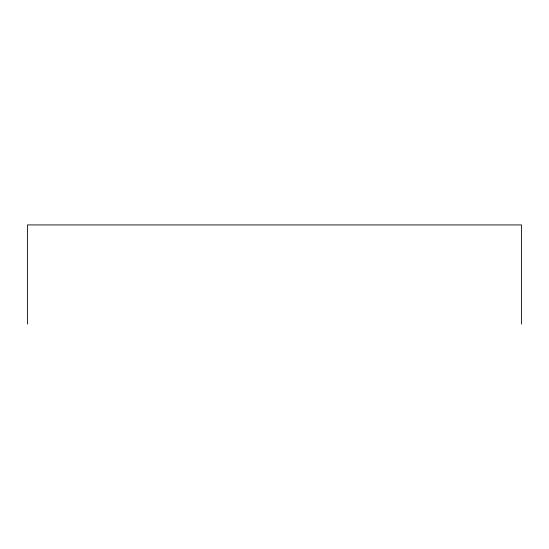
<?xml version="1.0" encoding="UTF-8"?>
<svg xmlns="http://www.w3.org/2000/svg" width="549" height="549" viewBox="0 0 549 549"><rect width="100%" height="100%" fill="white"/><g stroke="black" fill="none" stroke-linecap="round" stroke-linejoin="round"><path stroke-width="0.82" d="M521.55 324.075L521.55 224.925L27.45 224.925L27.45 324.075"/></g></svg>
